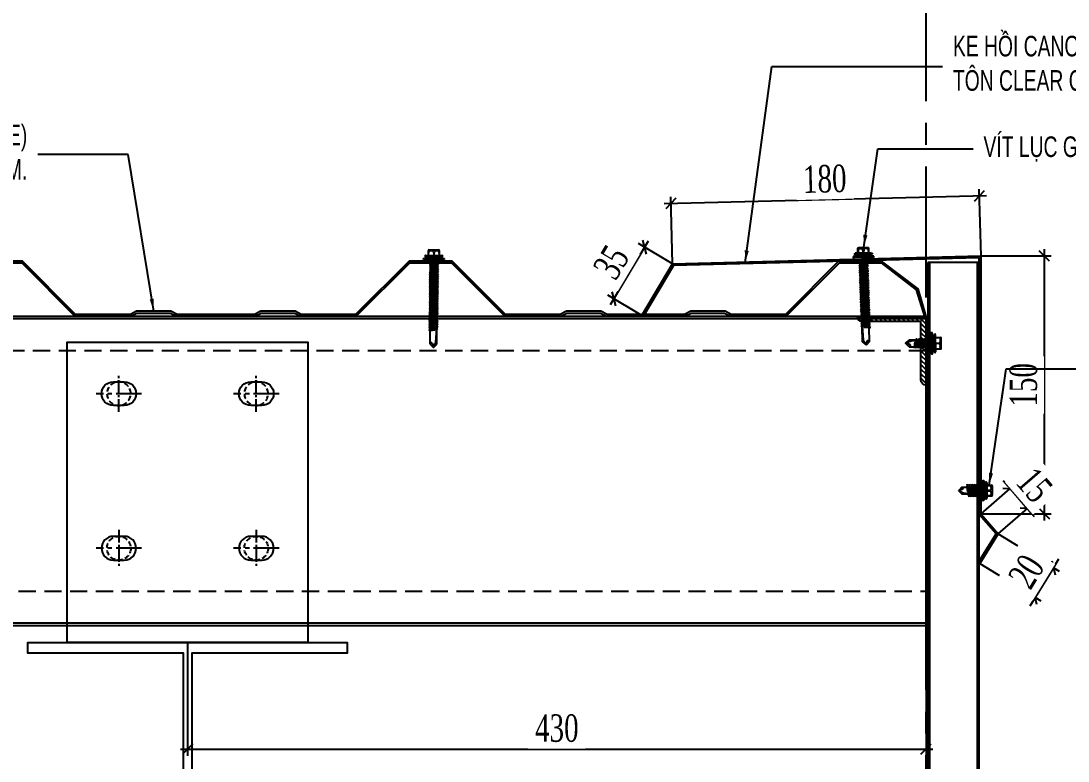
# Model space of a CAD drawing. Header units: inches. Extents: x 340055 to 349452, y -34649 to -30845.
# Drawn here: x 345887.2 to 346039.6, y -33103.6 to -32995.9 of the extents above; entities that cross this region are included whole.
import ezdxf

# ---------------------------------------------------------------- set-up
doc = ezdxf.new("R2010")
doc.units = ezdxf.units.IN
doc.header["$MEASUREMENT"] = 0
doc.linetypes.add('CENTER2', pattern=[28.575, 19.05, -3.175, 3.175, -3.175])
doc.linetypes.add('HIDDEN', pattern=[0.375, 0.25, -0.125])
for name, color, linetype in [('2', 2, 'Continuous'), ('250', 250, 'Continuous'), ('251', 251, 'Continuous'), ('3', 3, 'Continuous'), ('6', 6, 'Continuous'), ('Co ban', 2, 'Continuous'), ('DIM', 8, 'Continuous'), ('flashing', 6, 'Continuous'), ('STRUCTURE', 1, 'Continuous')]:
    doc.layers.add(name, color=color, linetype=linetype)
doc.styles.add('ST1', font='times.ttf', dxfattribs={"width": 0.7})
doc.styles.add('ST1H', font='vnshxh.shx', dxfattribs={"width": 0.7})
doc.dimstyles.new('3', dxfattribs={"dimtxt": 3.5, "dimasz": 1.8, "dimexe": 1, "dimexo": 0, "dimgap": 1, "dimtad": 1, "dimdec": 0, "dimlfac": 3, "dimzin": 0, "dimdsep": 46, "dimtxsty": 'ST1H', "dimblk": 'OBLIQUE', "dimcen": 1, "dimdle": 1, "dimclrd": 8, "dimclre": 8, "dimclrt": 3, "dimadec": 0, "dimazin": 0, "dimtfac": 1, "dimtdec": 0, "dimtix": 1, "dimtofl": 0, "dimtmove": 1, "dimatfit": 3, "dimfxl": 0, "dimtolj": 1, "dimtzin": 0, "dimlwd": -1, "dimlwe": -1, "dimarcsym": 0})
doc.dimstyles.new('4', dxfattribs={"dimtxt": 4, "dimasz": 1.5, "dimexe": 1, "dimexo": 0, "dimgap": 1, "dimtad": 1, "dimdec": 0, "dimlfac": 4, "dimzin": 0, "dimdsep": 46, "dimtxsty": 'ST1', "dimblk": 'OBLIQUE', "dimcen": 1, "dimdle": 1, "dimclrd": 8, "dimclre": 8, "dimclrt": 3, "dimadec": 0, "dimazin": 0, "dimtfac": 1, "dimtdec": 0, "dimtix": 1, "dimtmove": 0, "dimatfit": 3, "dimfxl": 0, "dimtolj": 1, "dimtzin": 0, "dimlwd": -1, "dimlwe": -1, "dimarcsym": 0})

# ---------------------------------------------------------------- blocks, each defined once
blk = doc.blocks.new('OVAl18-26')
at = {"layer": '250', "linetype": 'HIDDEN', "ltscale": 3}
blk.add_circle((0, 0), 1.78, dxfattribs=at)
at = {"layer": 'Co ban', "color": 71}
for p, q in [((0.82, 1.78), (-0.82, 1.78)), ((-0.82, -1.78), (0.82, -1.78))]:
    blk.add_line(p, q, dxfattribs=at)
for centre, start, end in [((-0.82, 0), 90, 270), ((0.82, 0), 270, 90)]:
    blk.add_arc(centre, 1.78, start, end, dxfattribs=at)
at = {"layer": 'DIM', "color": 5, "linetype": 'CENTER2', "ltscale": 0.1}
blk.add_line((0, -2.74), (0, 2.74), dxfattribs=at)
blk.add_line((0, -2.74), (0, 2.74), dxfattribs=at)
at = {"layer": 'DIM', "color": 5, "linetype": 'CENTER2', "ltscale": 0.2}
blk.add_line((-3.41, 0), (3.41, 0), dxfattribs=at)
blk = doc.blocks.new('Short_Self_drilling')
at = {"layer": 'STRUCTURE', "color": 1, "linetype": 'Continuous'}
for p, q in [((-3.43, 3.75), (-3.43, 6.75)), ((3, 7.19), (-3, 7.18)), ((3.43, 3.76), (3.42, 6.76)), ((6.43, 1.74), (-6.43, 1.73)), ((5.14, 3.76), (-5.14, 3.75)), ((-2.57, 2.9), (-5.14, 2.9)), ((2.57, 2.9), (-2.57, 2.9)), ((-2.14, 2.8), (-2.14, 2.9)), ((6.25, 0), (0, 0)), ((2.15, 2.8), (2.15, 2.9)), ((2.16, -0.5), (2.15, 0.01)), ((5.14, 2.9), (2.57, 2.9)), ((2.99, -1.17), (-2.7, -0.23)), ((2.99, -2.7), (-2.7, -1.76)), ((2.99, -4.23), (-2.7, -3.28)), ((2.99, -5.75), (-2.7, -4.81)), ((2.99, -7.28), (-2.7, -6.33)), ((-2.14, -1.38), (-2.14, -0.87)), ((-2.14, -2.91), (-2.14, -2.39)), ((-2.14, -4.43), (-2.14, -3.92)), ((-2.13, -5.96), (-2.14, -5.44)), ((2.16, -2.03), (2.16, -1.51)), ((2.16, -3.55), (2.16, -3.04)), ((2.16, -5.08), (2.16, -4.56)), ((2.16, -6.6), (2.16, -6.09)), ((-1.91, -7.99), (-2.7, -7.86)), ((-2.14, -12.33), (-2.14, -8.48)), ((-2.13, -7.49), (-2.13, -6.97)), ((3, -8.8), (-1.14, -8.12)), ((2.15, -12.31), (2.15, -9.14)), ((2.16, -8.13), (2.16, -7.61))]:
    blk.add_line(p, q, dxfattribs=at)
for points in [[(-0.13, 3.76), (-0.33, 6.23, 0.338878), (-3.14, 6.23), (-3.33, 3.75)], [(3.3, 3.76), (3.1, 6.23, 0.338878), (0.29, 6.23), (0.1, 3.76)], [(-6.43, 1.3, -0.088869), (-6.25, 0), (0, 0)], [(2.15, -12.31), (0.17, -14.24, -0.333596), (-0.17, -14.24), (-2.14, -12.33)], [(-0.08, -14.04), (-1.04, -12.24, -0.148657), (-1.4, -11.2), (-1.95, -7.72, -0.815006), (-1.21, -7.77, 0.150833), (-0.85, -8.68)], [(2.15, -12.31), (1.71, -11.7, 0.52242), (0.88, -11.71), (-0.17, -14.24)]]:
    blk.add_lwpolyline(points, format="xyb", dxfattribs=at)
blk.add_lwpolyline([(6.43, 1.31), (6.43, 1.74), (2.14, 2.81), (-2.14, 2.8), (-6.43, 1.73), (-6.43, 1.3)], close=True, dxfattribs=at)
for points in [[(2.99, -1.17), (2.16, -1.51), (-2.14, -0.85), (-2.7, -0.23), (-2.36, 0)], [(2.99, -2.7), (2.16, -3.04), (-2.14, -2.37), (-2.7, -1.76), (-2.14, -1.38), (2.16, -2.03), (2.99, -2.7)], [(2.99, -4.23), (2.16, -4.56), (-2.14, -3.9), (-2.7, -3.28), (-2.14, -2.91), (2.16, -3.55), (2.99, -4.23)], [(2.99, -5.75), (2.16, -6.09), (-2.14, -5.43), (-2.7, -4.81), (-2.14, -4.43), (2.16, -5.08), (2.99, -5.75)], [(2.99, -7.28), (2.16, -7.62), (-2.14, -6.95), (-2.7, -6.33), (-2.13, -5.96), (2.16, -6.6), (2.99, -7.28)], [(-1.18, 0), (2.16, -0.5), (2.99, -1.17)], [(-1.82, -8.53), (-2.14, -8.48), (-2.7, -7.86), (-2.13, -7.49), (-1.83, -7.53)], [(-1.26, -7.62), (2.16, -8.13), (3, -8.8)], [(3, -8.8), (2.16, -9.14), (-0.85, -8.68)]]:
    blk.add_lwpolyline(points, dxfattribs=at)
for centre, radius, start, end in [((-3, 6.75), 0.429, 90.03113, 180.03113), ((3, 6.76), 0.429, 0.03113, 90.03113), ((-4.99, 3.32), 0.455, 109.79487, 250.26739), ((5.07, 3.33), 0.435, 279.72757, 80.33469), ((9.99, 0.17), 3.74, 162.29632, 182.61031)]:
    blk.add_arc(centre, radius, start, end, dxfattribs=at)
blk = doc.blocks.new('_Oblique')
at = {"color": 0, "linetype": 'ByBlock', "lineweight": -2}
blk.add_line((-0.5, -0.5), (0.5, 0.5), dxfattribs=at)
blk = doc.blocks.new('*D622')
at = {"color": 8, "linetype": 'Continuous', "transparency": 16777216}
for p, q in [((346018.97, -33083.89), (346018.97, -33102.88)), ((345911.47, -33086.39), (345911.47, -33102.88)), ((345910.47, -33101.88), (346019.97, -33101.88))]:
    blk.add_line(p, q, dxfattribs=at)
at = {"layer": 'Defpoints', "color": 0, "transparency": 16777216}
for p in [(346018.97, -33083.89), (345911.47, -33086.39), (346018.97, -33101.88)]:
    blk.add_point(p, dxfattribs=at)
at = {"color": 8, "transparency": 16777216, "xscale": 1.5, "yscale": 1.5, "zscale": 1.5, "rotation": 180}
blk.add_blockref('_Oblique', (345911.47, -33101.88), dxfattribs=at)
at = {"color": 8, "transparency": 16777216, "xscale": 1.5, "yscale": 1.5, "zscale": 1.5}
blk.add_blockref('_Oblique', (346018.97, -33101.88), dxfattribs=at)
at = {"color": 3, "transparency": 16777216, "insert": (345965.22, -33098.85), "char_height": 4, "attachment_point": 5, "style": 'ST1', "bg_fill": 3, "box_fill_scale": 1.25, "bg_fill_color": 256, "bg_fill_true_color": 13158600, "bg_fill_transparency": 0}
blk.add_mtext('\\A1;430', dxfattribs=at)
blk = doc.blocks.new('SideLap')
at = {"layer": 'STRUCTURE', "color": 1, "linetype": 'Continuous'}
for p, q in [((19.9, 5.6), (-0.1, -2.7)), ((15.1, 15.6), (0, 0)), ((15.1, 15.6), (20, 12.1)), ((15.1, 15.6), (40.1, 15.6)), ((41.7, 30.4), (40.1, 15.7)), ((40.1, 15.7), (43.8, -8)), ((48.1, 15.7), (41.7, 30.4)), ((41.7, 30.4), (48.2, -10.3)), ((52.1, -11.3), (48.1, 15.7)), ((48.1, 15.7), (52.1, 15.7)), ((53.7, 30.4), (52.1, 15.7)), ((52.1, 15.7), (57.4, -18.2)), ((60.1, 15.7), (53.7, 30.4)), ((53.7, 30.4), (63.7, -33)), ((65.2, -18.1), (60.1, 15.7)), ((60.1, 15.7), (64.1, 15.7)), ((65.7, 30.4), (64.1, 15.7)), ((64.1, 15.7), (69.4, -18.2)), ((72.1, 15.7), (65.7, 30.4)), ((65.7, 30.4), (75.7, -33)), ((77.2, -18.1), (72.1, 15.7)), ((72.1, 15.7), (76.2, 15.7)), ((77.7, 30.6), (76.2, 15.7)), ((76.2, 15.7), (81.4, -18.2)), ((84.1, 15.7), (77.7, 30.6)), ((77.7, 30.6), (87.7, -33)), ((89.2, -18.1), (84.1, 15.7)), ((84.1, 15.7), (88.2, 15.7)), ((89.7, 30.4), (88.2, 15.7)), ((88.2, 15.7), (93.4, -18.2)), ((96.1, 15.7), (89.7, 30.4)), ((89.7, 30.4), (99.8, -33)), ((101.2, -18.1), (96.1, 15.7)), ((96.1, 15.7), (100.2, 15.7)), ((101.8, 30.4), (100.2, 15.7)), ((100.2, 15.7), (105.4, -18.2)), ((108.2, 15.7), (101.8, 30.4)), ((101.8, 30.4), (111.8, -33)), ((112.1, -10.6), (108.2, 15.7)), ((108.2, 15.7), (112.1, 15.7)), ((112.1, -50.6), (112.1, 48)), ((122.4, -51.9), (122.4, 49.3)), ((122.4, 49.3), (125.8, 49.3)), ((125.8, 49.3), (134.2, 15.6)), ((125.8, 49.3), (125.8, -51.9)), ((134.2, 15.7), (134.9, 15.7)), ((134.2, 15.6), (134.2, -18.2)), ((134.9, 39.2), (134.9, 18.9)), ((134.9, 18.9), (134.9, -21.6)), ((141.7, 39.2), (141.7, -41.8)), ((141.7, 25.7), (165.3, 25.7)), ((141.7, 24.7), (161.2, 23.1)), ((161.2, 1), (141.7, -0.5)), ((168.7, 22.3), (168.7, -24.9)), ((-0.1, -2.7), (15, -18.2)), ((1.5, -2), (15.7, -9.5)), ((15, -18.2), (45.3, -18.2)), ((23.9, -12.4), (51.3, -16.7)), ((45, -15.7), (45.4, -18.2)), ((45.4, -18.2), (52, -33)), ((49.2, -16.4), (52, -33)), ((52, -33), (53.2, -18.1)), ((53.2, -18.1), (52.8, -15.8)), ((53.2, -18.1), (57.2, -18.1)), ((57.4, -18.2), (63.7, -33)), ((63.7, -33), (65.2, -18.1)), ((65.2, -18.1), (69.2, -18.1)), ((69.4, -18.2), (75.7, -33)), ((75.7, -33), (77.2, -18.1)), ((77.2, -18.1), (81.2, -18.1)), ((81.4, -18.2), (87.7, -33)), ((87.7, -33), (89.2, -18.1)), ((89.2, -18.1), (93.3, -18.1)), ((93.4, -18.2), (99.8, -33)), ((99.8, -33), (101.2, -18.1)), ((101.2, -18.1), (105.3, -18.1)), ((105.4, -18.2), (111.8, -33)), ((111.8, -33), (112.1, -19.9)), ((125.8, -51.9), (122.4, -51.9)), ((134.2, -18.2), (125.8, -51.9)), ((134.2, -18.1), (134.9, -18.1)), ((134.9, -21.6), (134.9, -41.8)), ((141.7, -2.3), (161.2, -3.9)), ((161.2, -26), (141.7, -27.5)), ((141.7, -28.3), (165.3, -28.3))]:
    blk.add_line(p, q, dxfattribs=at)
for centre, radius, start, end in [((17.7, 8.9), 3.99, 304.2302, 54.5641), ((113.4, 77.3), 29.4, 267.4208, 287.7348), ((138.3, 38.6), 3.42, 9.6964, 170.3036), ((146.7, 12.1), 18.2, 322.5592, 37.4408), ((165.3, 22.3), 3.38, 0, 90), ((1.8, -1.4), 2.24, 141.6348, 215.4287), ((24.4, 2.5), 14.9, 234.0048, 267.8268), ((51.9, 2.1), 13, 231.0825, 265.3922), ((50.5, -13.8), 2.99, 285.9762, 82.6971), ((113.4, -80), 29.4, 72.2652, 92.5792), ((138.3, -40.6), 3.59, 199.7637, 340.2363), ((146.7, -14.9), 18.2, 322.5592, 37.4408), ((165.3, -24.9), 3.38, 270, 0)]:
    blk.add_arc(centre, radius, start, end, dxfattribs=at)
blk = doc.blocks.new('A$C26A6701F')
at = {"layer": 'STRUCTURE', "color": 1, "linetype": 'Continuous'}
for p, q in [((0.93, 17.84), (0.93, 18.77)), ((0.97, 17.84), (1.03, 18.61)), ((1.07, 18.91), (2.93, 18.91)), ((1.91, 18.61), (1.97, 17.84)), ((2.04, 17.84), (2.1, 18.61)), ((2.97, 18.61), (3.04, 17.84)), ((3.07, 17.84), (3.07, 18.77)), ((0, 17.21), (1.33, 17.54)), ((0, 17.08), (0, 17.21)), ((0, 17.21), (4, 17.21)), ((4, 17.08), (0, 17.08)), ((3.94, 16.71), (0.06, 16.71)), ((0.4, 17.84), (3.6, 17.84)), ((0.4, 17.57), (1.2, 17.57)), ((1.19, 16.71), (1.14, 16.67)), ((1.14, 16.67), (1.4, 16.71)), ((1.14, 16.67), (1.4, 16.56)), ((1.14, 16.2), (2.91, 16.47)), ((1.4, 16.4), (1.14, 16.2)), ((1.2, 17.57), (2.8, 17.57)), ((1.33, 17.54), (1.33, 17.57)), ((1.33, 17.54), (2.67, 17.54)), ((1.39, 16.09), (2.73, 16.28)), ((1.4, 16.56), (2.42, 16.71)), ((2.71, 16.59), (1.4, 16.4)), ((1.4, 16.4), (1.4, 16.56)), ((2.67, 17.54), (2.67, 17.57)), ((2.67, 17.54), (4, 17.21)), ((2.71, 16.59), (2.71, 16.71)), ((2.71, 16.59), (2.91, 16.47)), ((2.71, 16.11), (2.71, 16.28)), ((2.73, 16.28), (2.91, 16.47)), ((2.8, 17.57), (3.6, 17.57)), ((4, 17.21), (4, 17.08)), ((1.12, 14.3), (2.9, 14.57)), ((1.39, 14.5), (1.12, 14.3)), ((1.12, 14.3), (1.38, 14.19)), ((1.13, 15.25), (2.9, 15.52)), ((1.39, 15.45), (1.13, 15.25)), ((1.13, 15.25), (1.39, 15.14)), ((1.13, 14.77), (2.9, 15.05)), ((1.39, 14.98), (1.13, 14.77)), ((1.13, 14.77), (1.39, 14.66)), ((1.14, 16.2), (1.39, 16.09)), ((1.14, 15.72), (2.91, 16)), ((1.4, 15.93), (1.14, 15.72)), ((1.14, 15.72), (1.39, 15.61)), ((1.38, 14.19), (2.72, 14.38)), ((1.39, 15.93), (1.39, 16.09)), ((1.39, 15.61), (2.73, 15.81)), ((2.7, 15.64), (1.39, 15.45)), ((1.39, 15.45), (1.39, 15.61)), ((1.39, 15.14), (2.73, 15.33)), ((2.7, 15.16), (1.39, 14.98)), ((1.39, 14.98), (1.39, 15.14)), ((1.39, 14.66), (2.73, 14.86)), ((2.7, 14.69), (1.39, 14.5)), ((1.39, 14.5), (1.39, 14.67)), ((2.71, 16.11), (1.4, 15.93)), ((2.7, 15.64), (2.7, 15.8)), ((2.7, 15.64), (2.9, 15.52)), ((2.7, 15.16), (2.7, 15.33)), ((2.7, 15.16), (2.9, 15.05)), ((2.7, 14.69), (2.7, 14.85)), ((2.7, 14.69), (2.9, 14.57)), ((2.7, 14.21), (2.7, 14.38)), ((2.71, 16.11), (2.91, 16)), ((2.72, 14.38), (2.9, 14.57)), ((2.73, 15.81), (2.91, 16)), ((2.73, 15.33), (2.9, 15.52)), ((2.73, 14.86), (2.9, 15.05)), ((1.1, 11.93), (2.88, 12.2)), ((1.11, 12.88), (2.89, 13.15)), ((1.38, 13.08), (1.11, 12.88)), ((1.11, 12.88), (1.37, 12.77)), ((1.11, 12.4), (2.88, 12.68)), ((1.37, 12.61), (1.11, 12.4)), ((1.11, 12.4), (1.37, 12.29)), ((1.12, 13.82), (2.9, 14.1)), ((1.39, 14.03), (1.12, 13.82)), ((1.12, 13.82), (1.38, 13.72)), ((1.12, 13.35), (2.89, 13.63)), ((1.38, 13.56), (1.12, 13.35)), ((1.12, 13.35), (1.38, 13.24)), ((2.68, 12.32), (1.36, 12.13)), ((1.37, 12.77), (2.71, 12.96)), ((2.68, 12.79), (1.37, 12.61)), ((1.37, 12.61), (1.37, 12.77)), ((1.37, 12.29), (2.71, 12.49)), ((1.37, 12.13), (1.37, 12.29)), ((1.38, 14.03), (1.38, 14.19)), ((1.38, 13.72), (2.72, 13.91)), ((2.69, 13.74), (1.38, 13.56)), ((1.38, 13.56), (1.38, 13.72)), ((1.38, 13.24), (2.72, 13.44)), ((2.69, 13.27), (1.38, 13.08)), ((1.38, 13.24), (1.38, 13.08)), ((2.7, 14.21), (1.39, 14.03)), ((2.68, 12.79), (2.68, 12.96)), ((2.68, 12.79), (2.88, 12.68)), ((2.68, 12.32), (2.68, 12.48)), ((2.68, 12.32), (2.88, 12.2)), ((2.69, 13.74), (2.69, 13.91)), ((2.69, 13.74), (2.89, 13.63)), ((2.69, 13.43), (2.69, 13.27)), ((2.69, 13.27), (2.89, 13.15)), ((2.7, 14.21), (2.9, 14.1)), ((2.7, 12.01), (2.88, 12.2)), ((2.71, 12.96), (2.89, 13.15)), ((2.71, 12.49), (2.88, 12.68)), ((2.72, 13.91), (2.9, 14.1)), ((2.72, 13.44), (2.89, 13.63)), ((1.09, 10.98), (2.86, 11.25)), ((1.35, 11.18), (1.09, 10.98)), ((1.09, 10.98), (1.35, 10.87)), ((1.09, 10.5), (2.86, 10.78)), ((1.35, 10.71), (1.09, 10.5)), ((1.09, 10.5), (1.35, 10.39)), ((1.09, 10.03), (2.86, 10.3)), ((1.35, 10.23), (1.09, 10.03)), ((1.36, 12.13), (1.1, 11.93)), ((1.1, 11.93), (1.36, 11.82)), ((1.1, 11.45), (2.87, 11.73)), ((1.36, 11.66), (1.1, 11.45)), ((1.1, 11.45), (1.36, 11.34)), ((2.66, 11.37), (1.35, 11.18)), ((1.35, 11.18), (1.36, 11.34)), ((1.35, 10.87), (2.69, 11.06)), ((2.66, 10.89), (1.35, 10.71)), ((1.35, 10.71), (1.35, 10.87)), ((1.35, 10.39), (2.69, 10.59)), ((2.66, 10.42), (1.35, 10.23)), ((1.35, 10.23), (1.35, 10.39)), ((1.36, 11.82), (2.7, 12.01)), ((2.67, 11.84), (1.36, 11.66)), ((1.36, 11.66), (1.36, 11.82)), ((1.36, 11.34), (2.7, 11.54)), ((2.66, 11.37), (2.67, 11.53)), ((2.66, 11.37), (2.86, 11.25)), ((2.66, 10.89), (2.67, 11.06)), ((2.66, 10.89), (2.86, 10.78)), ((2.66, 10.42), (2.66, 10.58)), ((2.66, 10.42), (2.86, 10.3)), ((2.67, 11.84), (2.67, 12.01)), ((2.67, 11.84), (2.87, 11.73)), ((2.68, 10.11), (2.86, 10.3)), ((2.69, 11.06), (2.86, 11.25)), ((2.69, 10.59), (2.86, 10.78)), ((2.7, 11.54), (2.87, 11.73)), ((1.06, 8.13), (2.84, 8.41)), ((1.33, 8.34), (1.06, 8.13)), ((1.06, 8.13), (1.32, 8.02)), ((1.07, 8.6), (2.84, 8.88)), ((1.33, 8.81), (1.07, 8.6)), ((1.07, 8.6), (1.33, 8.5)), ((1.08, 9.55), (2.86, 9.83)), ((1.34, 9.76), (1.08, 9.55)), ((1.08, 9.55), (1.34, 9.45)), ((1.08, 9.08), (2.85, 9.36)), ((1.34, 9.29), (1.08, 9.08)), ((1.08, 9.08), (1.34, 8.97)), ((1.09, 10.03), (1.34, 9.92)), ((1.32, 8.02), (2.66, 8.22)), ((2.64, 9), (1.33, 8.81)), ((1.33, 8.81), (1.34, 8.97)), ((1.33, 8.5), (2.67, 8.69)), ((2.64, 8.52), (1.33, 8.34)), ((1.33, 8.34), (1.33, 8.5)), ((1.34, 9.92), (2.68, 10.11)), ((2.65, 9.95), (1.34, 9.76)), ((1.34, 9.92), (1.34, 9.76)), ((1.34, 9.45), (2.68, 9.64)), ((2.65, 9.47), (1.34, 9.29)), ((1.34, 9.29), (1.34, 9.45)), ((1.34, 8.97), (2.67, 9.17)), ((2.63, 8.05), (2.63, 8.21)), ((2.64, 9), (2.64, 9.16)), ((2.64, 9), (2.84, 8.88)), ((2.64, 8.52), (2.64, 8.69)), ((2.64, 8.52), (2.84, 8.41)), ((2.65, 10.1), (2.65, 9.95)), ((2.65, 9.95), (2.86, 9.83)), ((2.65, 9.47), (2.65, 9.64)), ((2.65, 9.47), (2.85, 9.36)), ((2.66, 8.22), (2.84, 8.41)), ((2.67, 9.17), (2.85, 9.36)), ((2.67, 8.69), (2.84, 8.88)), ((2.68, 9.64), (2.86, 9.83)), ((1.05, 6.71), (2.83, 6.98)), ((1.31, 6.91), (1.05, 6.71)), ((1.05, 6.71), (1.31, 6.6)), ((1.05, 6.23), (2.82, 6.51)), ((1.31, 6.44), (1.05, 6.23)), ((1.05, 6.23), (1.31, 6.12)), ((1.06, 7.65), (2.83, 7.93)), ((1.32, 7.86), (1.06, 7.65)), ((1.06, 7.65), (1.32, 7.55)), ((1.06, 7.18), (2.83, 7.46)), ((1.32, 7.39), (1.06, 7.18)), ((1.06, 7.18), (1.32, 7.07)), ((2.61, 6.15), (1.3, 5.96)), ((1.3, 5.96), (1.31, 6.12)), ((2.63, 7.1), (1.31, 6.91)), ((1.31, 6.6), (2.65, 6.79)), ((2.62, 6.62), (1.31, 6.44)), ((1.31, 6.44), (1.31, 6.6)), ((1.31, 6.12), (2.64, 6.32)), ((2.63, 8.05), (1.32, 7.86)), ((1.32, 7.86), (1.32, 8.02)), ((1.32, 7.55), (2.66, 7.74)), ((2.63, 7.57), (1.32, 7.39)), ((1.32, 7.39), (1.32, 7.55)), ((1.32, 7.07), (2.66, 7.27)), ((1.32, 6.91), (1.32, 7.07)), ((2.61, 6.15), (2.62, 6.31)), ((2.61, 6.15), (2.81, 6.03)), ((2.62, 6.62), (2.62, 6.79)), ((2.62, 6.62), (2.82, 6.51)), ((2.63, 8.05), (2.83, 7.93)), ((2.63, 7.57), (2.63, 7.74)), ((2.63, 7.57), (2.83, 7.46)), ((2.63, 7.1), (2.63, 7.26)), ((2.63, 7.1), (2.83, 6.98)), ((2.64, 6.32), (2.82, 6.51)), ((2.65, 6.79), (2.83, 6.98)), ((2.66, 7.74), (2.83, 7.93)), ((2.66, 7.27), (2.83, 7.46)), ((1.02, 3.86), (2.8, 4.14)), ((1.28, 4.07), (1.02, 3.86)), ((1.03, 4.81), (2.81, 5.09)), ((1.29, 5.02), (1.03, 4.81)), ((1.03, 4.81), (1.29, 4.7)), ((1.03, 4.33), (2.8, 4.61)), ((1.29, 4.54), (1.03, 4.33)), ((1.03, 4.33), (1.28, 4.23)), ((1.04, 5.76), (2.81, 6.03)), ((1.3, 5.96), (1.04, 5.76)), ((1.04, 5.76), (1.3, 5.65)), ((1.04, 5.28), (2.81, 5.56)), ((1.3, 5.49), (1.04, 5.28)), ((1.04, 5.28), (1.29, 5.17)), ((1.28, 4.23), (2.62, 4.42)), ((2.62, 4.25), (1.28, 4.07)), ((1.28, 4.07), (1.28, 4.23)), ((1.29, 5.17), (2.63, 5.37)), ((2.6, 5.2), (1.29, 5.02)), ((1.29, 5.01), (1.29, 5.17)), ((1.29, 4.7), (2.63, 4.9)), ((2.6, 4.72), (1.29, 4.54)), ((1.29, 4.54), (1.29, 4.7)), ((1.3, 5.65), (2.64, 5.84)), ((2.61, 5.67), (1.3, 5.49)), ((1.3, 5.49), (1.3, 5.65)), ((2.6, 5.2), (2.61, 5.36)), ((2.6, 5.2), (2.81, 5.09)), ((2.6, 4.72), (2.6, 4.89)), ((2.6, 4.72), (2.8, 4.61)), ((2.61, 5.67), (2.61, 5.84)), ((2.61, 5.67), (2.81, 5.56)), ((2.62, 4.42), (2.8, 4.61)), ((2.62, 4.25), (2.62, 4.41)), ((2.8, 4.14), (2.62, 4.25)), ((2.62, 3.95), (2.8, 4.14)), ((2.63, 5.37), (2.81, 5.56)), ((2.63, 4.9), (2.81, 5.09)), ((2.64, 5.84), (2.81, 6.03)), ((1.02, 3.86), (1.28, 3.75)), ((1.28, 3.59), (1.02, 3.38)), ((1.02, 3.38), (2.31, 3.59)), ((1.02, 3.38), (1.28, 3.28)), ((1.27, 0.62), (1.28, 3.28)), ((1.28, 3.75), (2.62, 3.95)), ((1.28, 3.59), (1.28, 3.75)), ((2.35, 3.74), (1.28, 3.59)), ((1.28, 3.28), (2.21, 3.41)), ((2.38, 0.96), (2.56, 3.71)), ((2.62, 3.78), (2.52, 3.77)), ((2.52, 3.46), (2.61, 3.47)), ((2.54, 3.62), (2.79, 3.66)), ((2.6, 0.61), (2.61, 3.47)), ((2.61, 3.47), (2.79, 3.66)), ((2.62, 3.78), (2.62, 3.95)), ((2.79, 3.66), (2.62, 3.78)), ((1.27, 0.62), (1.41, 0.81)), ((1.27, 0.62), (1.88, 0.02)), ((1.67, 0.81), (1.98, 0.02)), ((1.96, 0.08), (2.26, 0.64)), ((1.98, 0.02), (2.6, 0.61))]:
    blk.add_line(p, q, dxfattribs=at)
for centre, major_axis, ratio, start_param, end_param in [((1.07, 18.77), (-0.0943, 0.0943), 1, -0.785398, 0.785398), ((1.47, 18.04), (0.508, 0.508), 1, 0.131933, 1.438864), ((2.54, 18.04), (0.508, 0.508), 1, 0.131933, 1.438864), ((2.93, 18.77), (-0.0943, 0.0943), 1, 3.926991, 5.497787), ((-1.11, 16.72), (-0.822, 0.822), 1, 3.915086, 4.236522), ((0.42, 17.71), (0.0956, 0.0956), 1, 0.954633, 3.757756), ((3.55, 17.71), (-0.1, 0.1), 1, 2.701137, 5.152845), ((5.1, 16.72), (-1.15, 0.17), 0.90746, -0.177273, 0.177273), ((1.82, 3.74), (0.363, 0.363), 1, 4.808661, 5.407478), ((2.44, 3.68), (0.0836, 0.0836), 1, 5.766736, 8.502032), ((1.54, 0.72), (0.111, 0.111), 1, 6.085329, 8.011019), ((1.93, 0.09), (0.0625, 0.0625), 1, 3.247504, 4.535451), ((1.79, 0.99), (0.416, 0.416), 1, 4.859665, 5.449971)]:
    blk.add_ellipse(centre, major_axis=major_axis, ratio=ratio, start_param=start_param, end_param=end_param, dxfattribs=at)
blk = doc.blocks.new('*D614')
at = {"color": 8, "linetype": 'Continuous', "transparency": 16777216}
for p, q in [((346026.96, -33030.08), (346026.71, -33020.34)), ((346027.74, -33021.31), (345980.83, -33022.49)), ((345982.05, -33031.21), (345981.8, -33021.46))]:
    blk.add_line(p, q, dxfattribs=at)
at = {"layer": 'Defpoints', "color": 0, "transparency": 16777216}
for p in [(345981.83, -33022.46), (345982.05, -33031.21), (346026.96, -33030.08)]:
    blk.add_point(p, dxfattribs=at)
at = {"color": 8, "transparency": 16777216, "xscale": 1.5, "yscale": 1.5, "zscale": 1.5}
for p, rotation in [((346026.74, -33021.34), 1.438449396043726), ((345981.83, -33022.46), 181.4384493960438)]:
    blk.add_blockref('_Oblique', p, dxfattribs=dict(at, rotation=rotation))
at = {"color": 3, "transparency": 16777216, "insert": (346004.21, -33018.87), "char_height": 4, "attachment_point": 5, "rotation": 1.4384, "style": 'ST1', "bg_fill": 3, "box_fill_scale": 1.25, "bg_fill_color": 256, "bg_fill_true_color": 13158600, "bg_fill_transparency": 0}
blk.add_mtext('\\A1;180', dxfattribs=at)
blk = doc.blocks.new('*D615')
at = {"color": 8, "linetype": 'Continuous', "transparency": 16777216}
for p, q in [((345978.5, -33027.94), (345973, -33037.18)), ((345982.05, -33031.21), (345977.13, -33028.28)), ((345977.57, -33038.73), (345972.66, -33035.81))]:
    blk.add_line(p, q, dxfattribs=at)
at = {"layer": 'Defpoints', "color": 0, "transparency": 16777216}
for p in [(345982.05, -33031.21), (345973.51, -33036.32), (345977.57, -33038.73)]:
    blk.add_point(p, dxfattribs=at)
at = {"color": 8, "transparency": 16777216, "xscale": 1.5, "yscale": 1.5, "zscale": 1.5}
for p, rotation in [((345977.99, -33028.8), 59.23488381973033), ((345973.51, -33036.32), 239.2348838197303)]:
    blk.add_blockref('_Oblique', p, dxfattribs=dict(at, rotation=rotation))
at = {"color": 3, "transparency": 16777216, "insert": (345973.15, -33031), "char_height": 4, "attachment_point": 5, "rotation": 59.2349, "style": 'ST1', "bg_fill": 3, "box_fill_scale": 1.25, "bg_fill_color": 256, "bg_fill_true_color": 13158600, "bg_fill_transparency": 0}
blk.add_mtext('\\A1;35', dxfattribs=at)
blk = doc.blocks.new('*D616')
at = {"color": 8, "linetype": 'Continuous', "transparency": 16777216}
for p, q in [((346036.17, -33029.08), (346036.17, -33068.62)), ((346026.96, -33030.08), (346037.17, -33030.08)), ((346026.96, -33067.62), (346037.17, -33067.62))]:
    blk.add_line(p, q, dxfattribs=at)
at = {"layer": 'Defpoints', "color": 0, "transparency": 16777216}
for p in [(346026.96, -33030.08), (346026.96, -33067.62), (346036.17, -33067.62)]:
    blk.add_point(p, dxfattribs=at)
at = {"color": 8, "transparency": 16777216, "xscale": 1.5, "yscale": 1.5, "zscale": 1.5}
for p, rotation in [((346036.17, -33030.08), 90), ((346036.17, -33067.62), 270)]:
    blk.add_blockref('_Oblique', p, dxfattribs=dict(at, rotation=rotation))
at = {"color": 3, "transparency": 16777216, "insert": (346033.14, -33048.85), "char_height": 4, "attachment_point": 5, "rotation": 90, "style": 'ST1', "bg_fill": 3, "box_fill_scale": 1.25, "bg_fill_color": 256, "bg_fill_true_color": 13158600, "bg_fill_transparency": 0}
blk.add_mtext('\\A1;150', dxfattribs=at)
blk = doc.blocks.new('*D617')
at = {"color": 8, "linetype": 'Continuous', "transparency": 16777216}
for p, q in [((346026.96, -33067.62), (346031.95, -33063.32)), ((346031.19, -33063.97), (346030.21, -33062.84)), ((346033.7, -33066.88), (346031.19, -33063.97)), ((346029.47, -33070.53), (346034.46, -33066.23)), ((346033.7, -33066.88), (346034.68, -33068.02))]:
    blk.add_line(p, q, dxfattribs=at)
at = {"layer": 'Defpoints', "color": 0, "transparency": 16777216}
for p in [(346026.96, -33067.62), (346029.47, -33070.53)]:
    blk.add_point(p, dxfattribs=at)
at = {"color": 8, "transparency": 16777216, "xscale": 1.5, "yscale": 1.5, "zscale": 1.5}
for p, rotation in [((346031.19, -33063.97), 310.8030198723507), ((346033.7, -33066.88), 130.8030198723507)]:
    blk.add_blockref('_Oblique', p, dxfattribs=dict(at, rotation=rotation))
at = {"color": 3, "transparency": 16777216, "insert": (346034.74, -33063.44), "char_height": 4, "attachment_point": 5, "rotation": 310.803, "style": 'ST1', "bg_fill": 3, "box_fill_scale": 1.25, "bg_fill_color": 256, "bg_fill_true_color": 13158600, "bg_fill_transparency": 0}
blk.add_mtext('\\A1;15', dxfattribs=at)
at = {"layer": 'Defpoints', "color": 0, "transparency": 16777216}
blk.add_point((346031.19, -33063.97), dxfattribs=at)
blk = doc.blocks.new('*D618')
at = {"color": 8, "linetype": 'Continuous', "transparency": 16777216}
for p, q in [((346029.47, -33070.53), (346038.35, -33076)), ((346026.81, -33074.85), (346035.69, -33080.32)), ((346037.5, -33075.48), (346034.84, -33079.79)), ((346037.5, -33075.48), (346038.28, -33074.2)), ((346034.84, -33079.79), (346034.05, -33081.07))]:
    blk.add_line(p, q, dxfattribs=at)
at = {"layer": 'Defpoints', "color": 0, "transparency": 16777216}
for p in [(346029.47, -33070.53), (346026.81, -33074.85)]:
    blk.add_point(p, dxfattribs=at)
at = {"color": 8, "transparency": 16777216, "xscale": 1.5, "yscale": 1.5, "zscale": 1.5}
for p, rotation in [((346037.5, -33075.48), 238.3491310608733), ((346034.84, -33079.79), 58.3491310608733)]:
    blk.add_blockref('_Oblique', p, dxfattribs=dict(at, rotation=rotation))
at = {"color": 3, "transparency": 16777216, "insert": (346033.58, -33076.04), "char_height": 4, "attachment_point": 5, "rotation": 58.3491, "style": 'ST1', "bg_fill": 3, "box_fill_scale": 1.25, "bg_fill_color": 256, "bg_fill_true_color": 13158600, "bg_fill_transparency": 0}
blk.add_mtext('\\A1;20', dxfattribs=at)
at = {"layer": 'Defpoints', "color": 0, "transparency": 16777216}
blk.add_point((346034.84, -33079.79), dxfattribs=at)

msp = doc.modelspace()

# ---------------------------------------------------------------- hatches: boundary and pattern name
h = msp.add_hatch()
h.set_pattern_fill('ANSI31', color=1, scale=3.75, style=0)
h.set_pattern_definition([(135, (606759.3854, -3785.354), (0.3314563037, 0.3314563037), [])])
edge = h.paths.add_edge_path()
edge.add_line((346008.9574, -33038.8827), (346018.9574, -33038.8827))
edge.add_line((346018.9574, -33038.8827), (346018.9574, -33048.8827))
edge.add_arc((346018.9574, -33048.1327), 0.75, 180, 270, ccw=False)
edge.add_line((346018.2074, -33048.1327), (346018.2074, -33039.6327))
edge.add_line((346018.2074, -33039.6327), (346009.7074, -33039.6327))
edge.add_arc((346009.7074, -33038.8827), 0.75, 180, 270, ccw=False)

# ---------------------------------------------------------------- linework, layer by layer
at = {"color": 3, "ltscale": 15}
msp.add_lwpolyline([(345881.3072, -33031.1002), (345887.3499, -33031.1002), (345895.0803, -33038.838), (345903.2077, -33038.838), (345904.1137, -33038.3887), (345908.9887, -33038.3887), (345909.8946, -33038.838), (345921.2873, -33038.838), (345922.1933, -33038.3887), (345927.0682, -33038.3887), (345927.9742, -33038.838), (345936.037, -33038.838), (345943.8258, -33031.1002), (345949.8697, -33031.1002), (345957.6585, -33038.838), (345965.7854, -33038.838), (345966.6914, -33038.3887), (345971.5663, -33038.3887), (345972.4723, -33038.838), (345983.865, -33038.838), (345984.7709, -33038.3887), (345989.6459, -33038.3887), (345990.5519, -33038.838), (345998.6152, -33038.838), (346006.3456, -33031.1002), (346012.4076, -33031.1002), (346017.5422, -33035.0126), (346018.7224, -33038.8856), (346018.9724, -33038.8856), (346017.7922, -33034.8888), (346012.4919, -33030.8502), (346006.2419, -33030.8502), (345998.5116, -33038.588), (345990.6105, -33038.588), (345989.7045, -33038.1387), (345984.7123, -33038.1387), (345983.8064, -33038.588), (345972.5309, -33038.588), (345971.6249, -33038.1387), (345966.6328, -33038.1387), (345965.7268, -33038.588), (345957.7616, -33038.588), (345949.9728, -33030.8502), (345943.7228, -33030.8502), (345935.9339, -33038.588), (345928.0328, -33038.588), (345927.1268, -33038.1387), (345922.1347, -33038.1387), (345921.2287, -33038.588), (345909.9532, -33038.588), (345909.0472, -33038.1387), (345904.0551, -33038.1387), (345903.1491, -33038.588), (345895.1839, -33038.588), (345887.4536, -33030.8502), (345881.2036, -33030.8502)], dxfattribs=at)
at = {"color": 94}
for points in [[(345853.1303, -33083.8856), (346018.9724, -33083.8856), (346018.9724, -33038.8856), (345853.1303, -33038.8856)], [(346018.9724, -33039.2606), (345853.1303, -33039.2606)], [(345853.1303, -33083.5106), (346018.9724, -33083.5106)]]:
    msp.add_lwpolyline(points, dxfattribs=at)
at = {"color": 1}
msp.add_lwpolyline([(346008.9574, -33038.8827), (346018.9574, -33038.8827), (346018.9574, -33048.8827), (346018.9574, -33048.8827, -0.41421356), (346018.2074, -33048.1327), (346018.2074, -33039.6327), (346009.7074, -33039.6327, -0.41421356), (346008.9574, -33038.8827)], format="xyb", close=True, dxfattribs=at)
at = {"color": 94, "linetype": 'HIDDEN', "ltscale": 10}
for points in [[(346018.9724, -33043.8856), (345853.1303, -33043.8856)], [(345853.1303, -33078.8856), (346018.9724, -33078.8856)]]:
    msp.add_lwpolyline(points, dxfattribs=at)
at = {"layer": '2', "color": 3, "ltscale": 0.3}
msp.add_lwpolyline([(346019.2096, -33031.0537), (346019.2099, -33159.8001), (346026.7096, -33159.8001), (346026.7096, -33031.0537)], close=True, dxfattribs=at)
msp.add_lwpolyline([(346019.4596, -33031.0537), (346019.4599, -33159.5501), (346026.4596, -33159.5501), (346026.4596, -33031.0537)], dxfattribs=at)
at = {"layer": '2'}
msp.add_lwpolyline([(345912.0724, -33114.6817), (345912.0724, -33159.7317), (345934.7224, -33159.7317), (345934.7224, -33161.2817), (345888.2224, -33161.2817), (345888.2224, -33159.7317), (345910.8724, -33159.7317), (345910.8724, -33114.6817), (345910.8724, -33087.9356), (345888.2224, -33087.9356), (345888.2224, -33086.3856), (345934.7224, -33086.3856), (345934.7224, -33087.9356), (345912.0724, -33087.9356)], close=True, dxfattribs=at)
at = {"layer": '6', "color": 9}
msp.add_lwpolyline([(345928.9724, -33086.3856), (345893.9724, -33086.3856), (345893.9724, -33042.6356), (345928.9724, -33042.6356)], close=True, dxfattribs=at)
at = {"layer": 'flashing'}
msp.add_lwpolyline([(346026.9596, -33030.0817), (346026.9596, -33067.6234), (346029.4712, -33070.5327), (346026.8124, -33074.8459), (346026.6185, -33074.6841), (346029.1623, -33070.5575), (346026.7096, -33067.7164), (346026.7096, -33030.3698), (345982.1944, -33031.452), (345977.7878, -33038.9109), (345977.5841, -33038.744), (345982.0474, -33031.2095)], close=True, dxfattribs=at)

# ---------------------------------------------------------------- block references
at = {"color": 9, "linetype": 'Continuous', "extrusion": (-3.52343e-21, -5.24939e-09, 1), "xscale": 0.749999999998181, "yscale": 0.749999999998181, "zscale": 0.749999999998181}
msp.add_blockref('A$C26A6701F', (345945.8226, -33043.3828, 0.0002), dxfattribs=at)
at = {"color": 9, "linetype": 'Continuous', "extrusion": (1.31776e-10, -5.24773e-09, 1), "xscale": -0.7499999999886359, "yscale": 0.7499999999994316, "zscale": 0.75, "rotation": 1.438449396396884}
msp.add_blockref('A$C26A6701F', (346011.6807, -33043.0019, 0.0002), dxfattribs=at)
at = {"color": 1, "xscale": 0.240000000018588, "yscale": 0.240000000018588, "zscale": 0.240000000018588, "rotation": 269.9688724451954}
msp.add_blockref('Short_Self_drilling', (346019.4598, -33042.797), dxfattribs=at)
msp.add_blockref('Short_Self_drilling', (346019.4598, -33042.797), dxfattribs=at)
at = {"layer": '251', "color": 9, "xscale": -0.9722222222480923, "yscale": 0.9722222221862467, "zscale": 0.9722222221905668}
for p in [(345901.4724, -33050.1356), (345921.4724, -33050.1356)]:
    msp.add_blockref('OVAl18-26', p, dxfattribs=at)
at = {"layer": '251', "color": 9, "xscale": 0.9722222222480923, "yscale": 0.9722222222480923, "zscale": 0.9722222222480923, "rotation": 180}
for p in [(345901.4724, -33072.6356), (345921.4724, -33072.6356)]:
    msp.add_blockref('OVAl18-26', p, dxfattribs=at)
at = {"layer": 'DIM', "xscale": 0.02892857138067484, "yscale": 0.02892857138067484, "zscale": 0.02892857138067484}
msp.add_blockref('SideLap', (346023.7166, -33064.2088), dxfattribs=at)

# ---------------------------------------------------------------- leaders
at = {"color": 9}
msp.add_leader([(345906.5512, -33038.1387), (345902.8394, -33015.3025), (345888.1431, -33015.3025)], dimstyle='3', override={"dimgap": 1, "dimtad": 0}, dxfattribs=at)

# ---------------------------------------------------------------- next in the draw order: texts
at = {"layer": '3', "insert": (345888.1431, -33015.3025), "char_height": 3, "attachment_point": 6, "style": 'ST1H', "bg_fill": 2}
msp.add_mtext('\\A1;t«n m¸i cANOPY: CLEAR COLORBOND, mµu: tr¾ng( Off white)\\PLo¹i : 05 sãng cn, dµy: 0.45 mm.', dxfattribs=at)

# ---------------------------------------------------------------- next in the draw order: dimensions: what is measured, and where the dimension line sits
at = {"color": 8}
dim = msp.add_linear_dim(base=(346018.9724, -33101.8818), p1=(345911.4724, -33086.3856), p2=(346018.9724, -33083.8856), dimstyle='4', dxfattribs=at)
dim.commit()
dim.dimension.update_dxf_attribs({"geometry": '*D622', "text_midpoint": (345965.2224, -33098.8472)})

# ---------------------------------------------------------------- next in the draw order: linework, layer by layer
at = {"color": 8, "linetype": 'CENTER2'}
msp.add_line((346018.9724, -33178.9894), (346018.9724, -32977.8428), dxfattribs=at)

# ---------------------------------------------------------------- next in the draw order: dimensions: what is measured, and where the dimension line sits
at = {"color": 1, "true_color": 0xfb040c}
dim = msp.add_aligned_dim(p1=(346026.9596, -33030.0817), p2=(345982.0474, -33031.2095), distance=-8.7483, dimstyle='4', dxfattribs=at)
dim.commit()
dim.dimension.update_dxf_attribs({"geometry": '*D614', "text_midpoint": (346004.2078, -33018.8663)})

# ---------------------------------------------------------------- next in the draw order: dimensions: what is measured, and where the dimension line sits
dim = msp.add_aligned_dim(p1=(345982.0474, -33031.2095), p2=(345977.5693, -33038.7319), distance=-4.7186, dimstyle='4', dxfattribs=at)
dim.commit()
dim.dimension.update_dxf_attribs({"geometry": '*D615', "text_midpoint": (345973.1463, -33031.0048)})
dim = msp.add_linear_dim(base=(346036.1697, -33067.6234), p1=(346026.9596, -33030.0817), p2=(346026.9596, -33067.6234), angle=90, dimstyle='4', dxfattribs=at)
dim.commit()
dim.dimension.update_dxf_attribs({"geometry": '*D616', "text_midpoint": (346033.1351, -33048.8525)})

# ---------------------------------------------------------------- next in the draw order: leaders
at = {"color": 9}
msp.add_leader([(345992.6286, -33031.0903, 0), (345996.5031, -33002.482, 0), (346022.8751, -33002.482, 0)], dimstyle='3', override={"dimgap": 1, "dimtad": 0}, dxfattribs=at)

# ---------------------------------------------------------------- next in the draw order: texts
at = {"layer": '3', "insert": (346022.8751, -33002.482, 0), "char_height": 3, "attachment_point": 4, "style": 'ST1H', "bg_fill": 2}
msp.add_mtext('\\A1;ke HåI canopy: \\Pt«n CLEAR COLORBOND, mµu: tr¾ng( Off white), dµy: 0.45 mm.', dxfattribs=at)

# ---------------------------------------------------------------- next in the draw order: dimensions: what is measured, and where the dimension line sits
at = {"color": 1, "true_color": 0xfb040c}
dim = msp.add_aligned_dim(p1=(346029.4712, -33070.5327), p2=(346026.9596, -33067.6234), distance=-5.5869, dimstyle='4', dxfattribs=at)
dim.commit()
dim.dimension.update_dxf_attribs({"geometry": '*D617', "text_midpoint": (346034.7415, -33063.4443)})

# ---------------------------------------------------------------- next in the draw order: leaders
at = {"color": 9}
msp.add_leader([(346009.885, -33028.8118, 0), (346011.9488, -33014.5089, 0), (346027.3243, -33014.5089, 0)], dimstyle='3', override={"dimgap": 1, "dimtad": 0}, dxfattribs=at)

# ---------------------------------------------------------------- next in the draw order: texts
at = {"layer": '3', "insert": (346027.3243, -33014.5089, 0), "char_height": 3, "attachment_point": 4, "style": 'ST1H', "bg_fill": 2}
msp.add_mtext('\\A1;VÝT LôC GI¸C 50', dxfattribs=at)

# ---------------------------------------------------------------- next in the draw order: dimensions: what is measured, and where the dimension line sits
at = {"color": 1, "true_color": 0xfb040c}
dim = msp.add_aligned_dim(p1=(346029.4712, -33070.5327), p2=(346026.8124, -33074.8459), distance=9.4266, dimstyle='4', dxfattribs=at)
dim.commit()
dim.dimension.update_dxf_attribs({"geometry": '*D618', "text_midpoint": (346033.5831, -33076.0435)})

# ---------------------------------------------------------------- next in the draw order: leaders
at = {"color": 9}
msp.add_leader([(346028.157, -33063.4655), (346030.6039, -33046.5066), (346052.1269, -33046.5066)], dimstyle='3', override={"dimgap": 1, "dimtad": 0}, dxfattribs=at)

doc.saveas('drawing.dxf')
